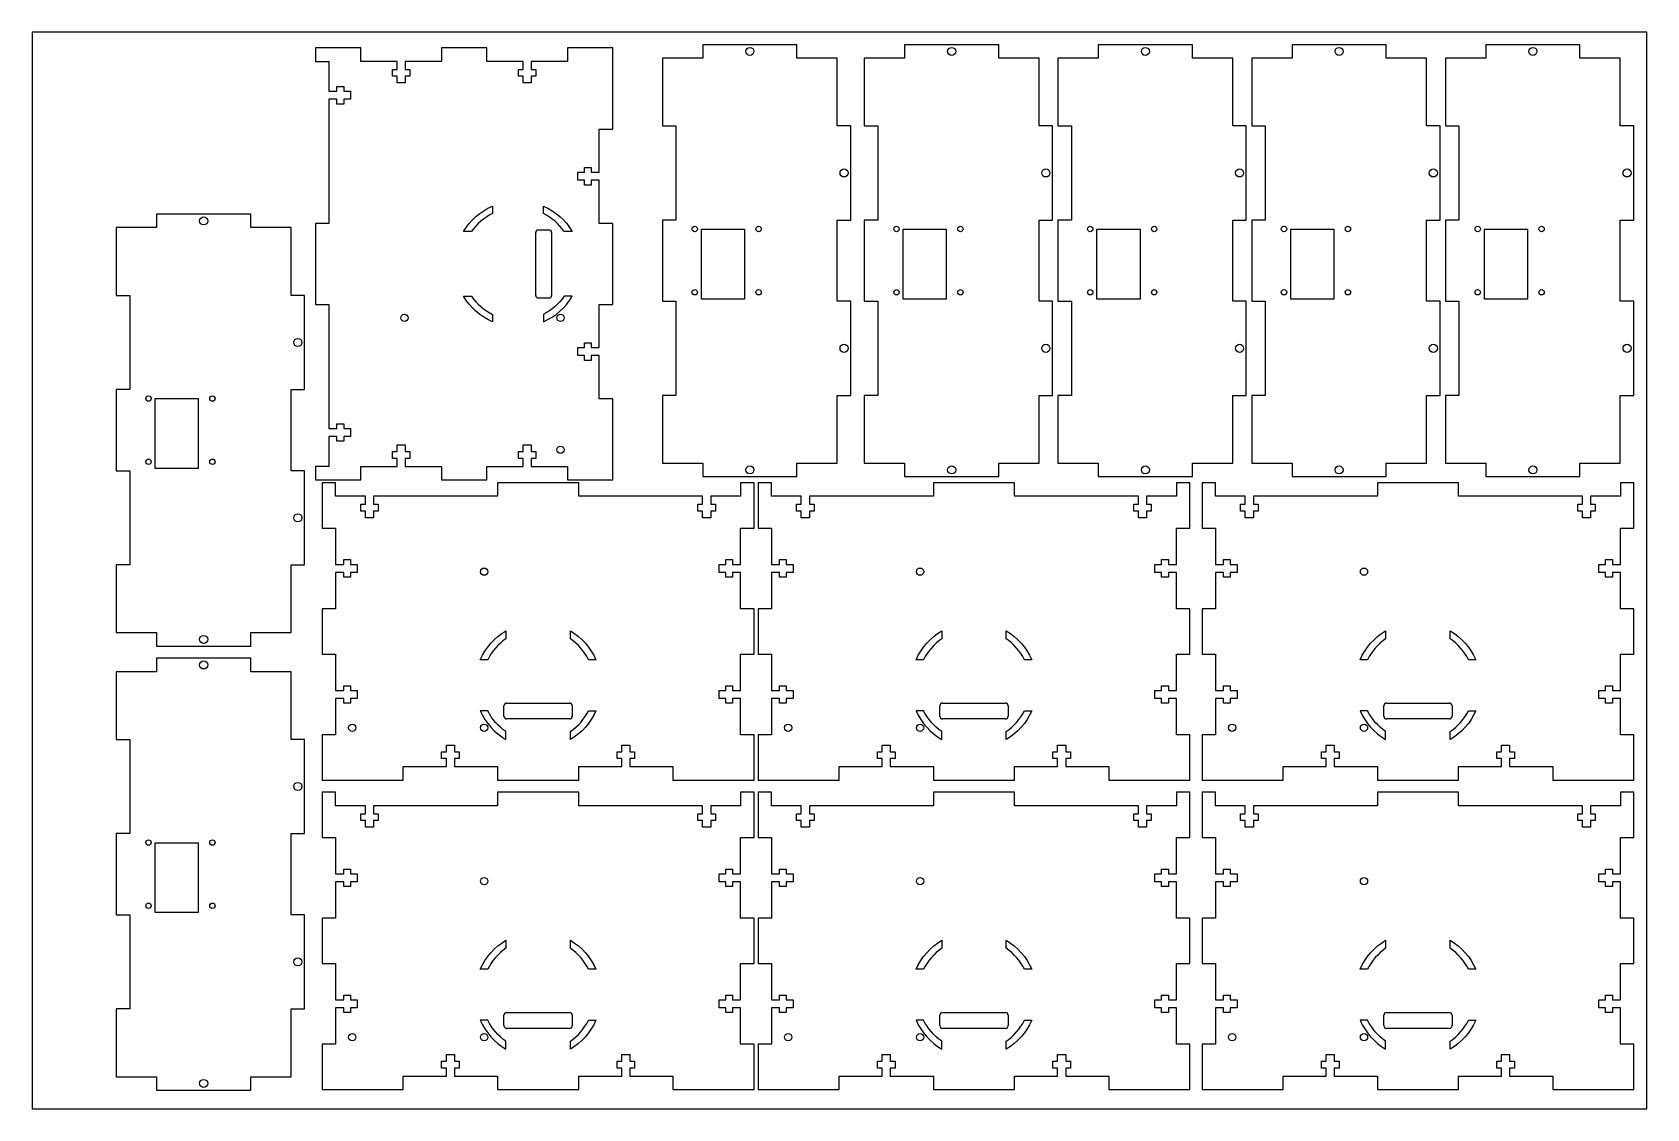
# Model space of a CAD drawing. Header units: millimetres. Extents: x -712 to -112, y 139 to 539.
import ezdxf

# ---------------------------------------------------------------- set-up
doc = ezdxf.new("R2010")
doc.units = ezdxf.units.MM
doc.layers.get('0').update_dxf_attribs({"linetype": 'CONTINUOUS'})

msp = doc.modelspace()

# ---------------------------------------------------------------- linework, layer by layer
for p, q in [((-525.32, 440.83), (-525.32, 464.21)), ((-524.32, 465.21), (-520.44, 465.21)), ((-519.44, 464.21), (-519.44, 440.83)), ((-520.44, 439.83), (-524.32, 439.83)), ((-537.14, 284.46), (-537.14, 288.34)), ((-536.14, 289.34), (-512.76, 289.34)), ((-511.76, 288.34), (-511.76, 284.46)), ((-375.14, 284.46), (-375.14, 288.34)), ((-374.14, 289.34), (-350.76, 289.34)), ((-349.76, 288.34), (-349.76, 284.46)), ((-210.14, 284.46), (-210.14, 288.34)), ((-209.14, 289.34), (-185.76, 289.34)), ((-184.76, 288.34), (-184.76, 284.46)), ((-512.76, 283.46), (-536.14, 283.46)), ((-350.76, 283.46), (-374.14, 283.46)), ((-185.76, 283.46), (-209.14, 283.46)), ((-536.14, 174.34), (-512.76, 174.34)), ((-374.14, 174.34), (-350.76, 174.34)), ((-209.14, 174.34), (-185.76, 174.34)), ((-537.14, 169.46), (-537.14, 173.34)), ((-512.76, 168.46), (-536.14, 168.46)), ((-511.76, 173.34), (-511.76, 169.46)), ((-375.14, 169.46), (-375.14, 173.34)), ((-350.76, 168.46), (-374.14, 168.46)), ((-349.76, 173.34), (-349.76, 169.46)), ((-210.14, 169.46), (-210.14, 173.34)), ((-185.76, 168.46), (-209.14, 168.46)), ((-184.76, 173.34), (-184.76, 169.46))]:
    msp.add_line(p, q)
for points in [[(-112.43, 538.6), (-712.43, 538.6), (-712.43, 138.6), (-112.43, 138.6)], [(-428.24, 529), (-428.24, 534), (-463.24, 534), (-463.24, 529), (-478.24, 529), (-478.24, 503.83), (-473.24, 503.83), (-473.24, 468.83), (-478.24, 468.83), (-478.24, 438.67), (-473.24, 438.67), (-473.24, 403.67), (-478.24, 403.67), (-478.24, 378.5), (-463.24, 378.5), (-463.24, 373.5), (-428.24, 373.5), (-428.24, 378.5), (-413.24, 378.5), (-413.24, 403.67), (-408.24, 403.67), (-408.24, 438.67), (-413.24, 438.67), (-413.24, 468.83), (-408.24, 468.83), (-408.24, 503.83), (-413.24, 503.83), (-413.24, 529)], [(-353.24, 529), (-353.24, 534), (-388.24, 534), (-388.24, 529), (-403.24, 529), (-403.24, 503.83), (-398.24, 503.83), (-398.24, 468.83), (-403.24, 468.83), (-403.24, 438.67), (-398.24, 438.67), (-398.24, 403.67), (-403.24, 403.67), (-403.24, 378.5), (-388.24, 378.5), (-388.24, 373.5), (-353.24, 373.5), (-353.24, 378.5), (-338.24, 378.5), (-338.24, 403.67), (-333.24, 403.67), (-333.24, 438.67), (-338.24, 438.67), (-338.24, 468.83), (-333.24, 468.83), (-333.24, 503.83), (-338.24, 503.83), (-338.24, 529)], [(-281.24, 529), (-281.24, 534), (-316.24, 534), (-316.24, 529), (-331.24, 529), (-331.24, 503.83), (-326.24, 503.83), (-326.24, 468.83), (-331.24, 468.83), (-331.24, 438.67), (-326.24, 438.67), (-326.24, 403.67), (-331.24, 403.67), (-331.24, 378.5), (-316.24, 378.5), (-316.24, 373.5), (-281.24, 373.5), (-281.24, 378.5), (-266.24, 378.5), (-266.24, 403.67), (-261.24, 403.67), (-261.24, 438.67), (-266.24, 438.67), (-266.24, 468.83), (-261.24, 468.83), (-261.24, 503.83), (-266.24, 503.83), (-266.24, 529)], [(-209.24, 529), (-209.24, 534), (-244.24, 534), (-244.24, 529), (-259.24, 529), (-259.24, 503.83), (-254.24, 503.83), (-254.24, 468.83), (-259.24, 468.83), (-259.24, 438.67), (-254.24, 438.67), (-254.24, 403.67), (-259.24, 403.67), (-259.24, 378.5), (-244.24, 378.5), (-244.24, 373.5), (-209.24, 373.5), (-209.24, 378.5), (-194.24, 378.5), (-194.24, 403.67), (-189.24, 403.67), (-189.24, 438.67), (-194.24, 438.67), (-194.24, 468.83), (-189.24, 468.83), (-189.24, 503.83), (-194.24, 503.83), (-194.24, 529)], [(-137.24, 529), (-137.24, 534), (-172.24, 534), (-172.24, 529), (-187.24, 529), (-187.24, 503.83), (-182.24, 503.83), (-182.24, 468.83), (-187.24, 468.83), (-187.24, 438.67), (-182.24, 438.67), (-182.24, 403.67), (-187.24, 403.67), (-187.24, 378.5), (-172.24, 378.5), (-172.24, 373.5), (-137.24, 373.5), (-137.24, 378.5), (-122.24, 378.5), (-122.24, 403.67), (-117.24, 403.67), (-117.24, 438.67), (-122.24, 438.67), (-122.24, 468.83), (-117.24, 468.83), (-117.24, 503.83), (-122.24, 503.83), (-122.24, 529)], [(-602.19, 377.27), (-607.19, 377.27), (-607.19, 372.27), (-590.36, 372.27), (-590.36, 377.27), (-576.86, 377.27), (-576.86, 380.27), (-578.61, 380.27), (-578.61, 382.77), (-576.86, 382.77), (-576.86, 385.27), (-573.86, 385.27), (-573.86, 382.77), (-572.11, 382.77), (-572.11, 380.27), (-573.86, 380.27), (-573.86, 377.27), (-560.36, 377.27), (-560.36, 372.27), (-543.52, 372.27), (-543.52, 377.27), (-530.02, 377.27), (-530.02, 380.27), (-531.77, 380.27), (-531.77, 382.77), (-530.02, 382.77), (-530.02, 385.27), (-527.02, 385.27), (-527.02, 382.77), (-525.27, 382.77), (-525.27, 380.27), (-527.02, 380.27), (-527.02, 377.27), (-513.52, 377.27), (-513.52, 372.27), (-496.69, 372.27), (-496.69, 402.44), (-501.69, 402.44), (-501.69, 418.44), (-504.69, 418.44), (-504.69, 416.69), (-507.19, 416.69), (-507.19, 418.44), (-509.69, 418.44), (-509.69, 421.44), (-507.19, 421.44), (-507.19, 423.19), (-504.69, 423.19), (-504.69, 421.44), (-501.69, 421.44), (-501.69, 437.44), (-496.69, 437.44), (-496.69, 467.6), (-501.69, 467.6), (-501.69, 483.6), (-504.69, 483.6), (-504.69, 481.85), (-507.19, 481.85), (-507.19, 483.6), (-509.69, 483.6), (-509.69, 486.6), (-507.19, 486.6), (-507.19, 488.35), (-504.69, 488.35), (-504.69, 486.6), (-501.69, 486.6), (-501.69, 502.6), (-496.69, 502.6), (-496.69, 532.77), (-513.52, 532.77), (-513.52, 527.77), (-527.02, 527.77), (-527.02, 524.77), (-525.27, 524.77), (-525.27, 522.27), (-527.02, 522.27), (-527.02, 519.77), (-530.02, 519.77), (-530.02, 522.27), (-531.77, 522.27), (-531.77, 524.77), (-530.02, 524.77), (-530.02, 527.77), (-543.52, 527.77), (-543.52, 532.77), (-560.36, 532.77), (-560.36, 527.77), (-573.86, 527.77), (-573.86, 524.77), (-572.11, 524.77), (-572.11, 522.27), (-573.86, 522.27), (-573.86, 519.77), (-576.86, 519.77), (-576.86, 522.27), (-578.61, 522.27), (-578.61, 524.77), (-576.86, 524.77), (-576.86, 527.77), (-590.36, 527.77), (-590.36, 532.77), (-607.19, 532.77), (-607.19, 527.77), (-602.19, 527.77), (-602.19, 516.69), (-599.19, 516.69), (-599.19, 518.44), (-596.69, 518.44), (-596.69, 516.69), (-594.19, 516.69), (-594.19, 513.69), (-596.69, 513.69), (-596.69, 511.94), (-599.19, 511.94), (-599.19, 513.69), (-602.19, 513.69), (-602.19, 467.6), (-607.19, 467.6), (-607.19, 437.44), (-602.19, 437.44), (-602.19, 391.35), (-599.19, 391.35), (-599.19, 393.1), (-596.69, 393.1), (-596.69, 391.35), (-594.19, 391.35), (-594.19, 388.35), (-596.69, 388.35), (-596.69, 386.6), (-599.19, 386.6), (-599.19, 388.35), (-602.19, 388.35)], [(-631.24, 466), (-631.24, 471), (-666.24, 471), (-666.24, 466), (-681.24, 466), (-681.24, 440.83), (-676.24, 440.83), (-676.24, 405.83), (-681.24, 405.83), (-681.24, 375.67), (-676.24, 375.67), (-676.24, 340.67), (-681.24, 340.67), (-681.24, 315.5), (-666.24, 315.5), (-666.24, 310.5), (-631.24, 310.5), (-631.24, 315.5), (-616.24, 315.5), (-616.24, 340.67), (-611.24, 340.67), (-611.24, 375.67), (-616.24, 375.67), (-616.24, 405.83), (-611.24, 405.83), (-611.24, 440.83), (-616.24, 440.83), (-616.24, 466)], [(-447.74, 439.46), (-463.74, 439.46), (-463.74, 465.46), (-447.74, 465.46)], [(-372.74, 439.46), (-388.74, 439.46), (-388.74, 465.46), (-372.74, 465.46)], [(-300.74, 439.46), (-316.74, 439.46), (-316.74, 465.46), (-300.74, 465.46)], [(-228.74, 439.46), (-244.74, 439.46), (-244.74, 465.46), (-228.74, 465.46)], [(-156.74, 439.46), (-172.74, 439.46), (-172.74, 465.46), (-156.74, 465.46)], [(-650.74, 376.46), (-666.74, 376.46), (-666.74, 402.46), (-650.74, 402.46)], [(-599.7, 366.21), (-599.7, 371.21), (-604.7, 371.21), (-604.7, 354.38), (-599.7, 354.38), (-599.7, 340.88), (-596.7, 340.88), (-596.7, 342.63), (-594.2, 342.63), (-594.2, 340.88), (-591.7, 340.88), (-591.7, 337.88), (-594.2, 337.88), (-594.2, 336.13), (-596.7, 336.13), (-596.7, 337.88), (-599.7, 337.88), (-599.7, 324.38), (-604.7, 324.38), (-604.7, 307.55), (-599.7, 307.55), (-599.7, 294.05), (-596.7, 294.05), (-596.7, 295.8), (-594.2, 295.8), (-594.2, 294.05), (-591.7, 294.05), (-591.7, 291.05), (-594.2, 291.05), (-594.2, 289.3), (-596.7, 289.3), (-596.7, 291.05), (-599.7, 291.05), (-599.7, 277.55), (-604.7, 277.55), (-604.7, 260.71), (-574.54, 260.71), (-574.54, 265.71), (-558.54, 265.71), (-558.54, 268.71), (-560.29, 268.71), (-560.29, 271.21), (-558.54, 271.21), (-558.54, 273.71), (-555.54, 273.71), (-555.54, 271.21), (-553.79, 271.21), (-553.79, 268.71), (-555.54, 268.71), (-555.54, 265.71), (-539.54, 265.71), (-539.54, 260.71), (-509.37, 260.71), (-509.37, 265.71), (-493.37, 265.71), (-493.37, 268.71), (-495.12, 268.71), (-495.12, 271.21), (-493.37, 271.21), (-493.37, 273.71), (-490.37, 273.71), (-490.37, 271.21), (-488.62, 271.21), (-488.62, 268.71), (-490.37, 268.71), (-490.37, 265.71), (-474.37, 265.71), (-474.37, 260.71), (-444.2, 260.71), (-444.2, 277.55), (-449.2, 277.55), (-449.2, 291.05), (-452.2, 291.05), (-452.2, 289.3), (-454.7, 289.3), (-454.7, 291.05), (-457.2, 291.05), (-457.2, 294.05), (-454.7, 294.05), (-454.7, 295.8), (-452.2, 295.8), (-452.2, 294.05), (-449.2, 294.05), (-449.2, 307.55), (-444.2, 307.55), (-444.2, 324.38), (-449.2, 324.38), (-449.2, 337.88), (-452.2, 337.88), (-452.2, 336.13), (-454.7, 336.13), (-454.7, 337.88), (-457.2, 337.88), (-457.2, 340.88), (-454.7, 340.88), (-454.7, 342.63), (-452.2, 342.63), (-452.2, 340.88), (-449.2, 340.88), (-449.2, 354.38), (-444.2, 354.38), (-444.2, 371.21), (-449.2, 371.21), (-449.2, 366.21), (-460.29, 366.21), (-460.29, 363.21), (-458.54, 363.21), (-458.54, 360.71), (-460.29, 360.71), (-460.29, 358.21), (-463.29, 358.21), (-463.29, 360.71), (-465.04, 360.71), (-465.04, 363.21), (-463.29, 363.21), (-463.29, 366.21), (-509.37, 366.21), (-509.37, 371.21), (-539.54, 371.21), (-539.54, 366.21), (-585.62, 366.21), (-585.62, 363.21), (-583.87, 363.21), (-583.87, 360.71), (-585.62, 360.71), (-585.62, 358.21), (-588.62, 358.21), (-588.62, 360.71), (-590.37, 360.71), (-590.37, 363.21), (-588.62, 363.21), (-588.62, 366.21)], [(-437.7, 366.21), (-437.7, 371.21), (-442.7, 371.21), (-442.7, 354.38), (-437.7, 354.38), (-437.7, 340.88), (-434.7, 340.88), (-434.7, 342.63), (-432.2, 342.63), (-432.2, 340.88), (-429.7, 340.88), (-429.7, 337.88), (-432.2, 337.88), (-432.2, 336.13), (-434.7, 336.13), (-434.7, 337.88), (-437.7, 337.88), (-437.7, 324.38), (-442.7, 324.38), (-442.7, 307.55), (-437.7, 307.55), (-437.7, 294.05), (-434.7, 294.05), (-434.7, 295.8), (-432.2, 295.8), (-432.2, 294.05), (-429.7, 294.05), (-429.7, 291.05), (-432.2, 291.05), (-432.2, 289.3), (-434.7, 289.3), (-434.7, 291.05), (-437.7, 291.05), (-437.7, 277.55), (-442.7, 277.55), (-442.7, 260.71), (-412.54, 260.71), (-412.54, 265.71), (-396.54, 265.71), (-396.54, 268.71), (-398.29, 268.71), (-398.29, 271.21), (-396.54, 271.21), (-396.54, 273.71), (-393.54, 273.71), (-393.54, 271.21), (-391.79, 271.21), (-391.79, 268.71), (-393.54, 268.71), (-393.54, 265.71), (-377.54, 265.71), (-377.54, 260.71), (-347.37, 260.71), (-347.37, 265.71), (-331.37, 265.71), (-331.37, 268.71), (-333.12, 268.71), (-333.12, 271.21), (-331.37, 271.21), (-331.37, 273.71), (-328.37, 273.71), (-328.37, 271.21), (-326.62, 271.21), (-326.62, 268.71), (-328.37, 268.71), (-328.37, 265.71), (-312.37, 265.71), (-312.37, 260.71), (-282.2, 260.71), (-282.2, 277.55), (-287.2, 277.55), (-287.2, 291.05), (-290.2, 291.05), (-290.2, 289.3), (-292.7, 289.3), (-292.7, 291.05), (-295.2, 291.05), (-295.2, 294.05), (-292.7, 294.05), (-292.7, 295.8), (-290.2, 295.8), (-290.2, 294.05), (-287.2, 294.05), (-287.2, 307.55), (-282.2, 307.55), (-282.2, 324.38), (-287.2, 324.38), (-287.2, 337.88), (-290.2, 337.88), (-290.2, 336.13), (-292.7, 336.13), (-292.7, 337.88), (-295.2, 337.88), (-295.2, 340.88), (-292.7, 340.88), (-292.7, 342.63), (-290.2, 342.63), (-290.2, 340.88), (-287.2, 340.88), (-287.2, 354.38), (-282.2, 354.38), (-282.2, 371.21), (-287.2, 371.21), (-287.2, 366.21), (-298.29, 366.21), (-298.29, 363.21), (-296.54, 363.21), (-296.54, 360.71), (-298.29, 360.71), (-298.29, 358.21), (-301.29, 358.21), (-301.29, 360.71), (-303.04, 360.71), (-303.04, 363.21), (-301.29, 363.21), (-301.29, 366.21), (-347.37, 366.21), (-347.37, 371.21), (-377.54, 371.21), (-377.54, 366.21), (-423.62, 366.21), (-423.62, 363.21), (-421.87, 363.21), (-421.87, 360.71), (-423.62, 360.71), (-423.62, 358.21), (-426.62, 358.21), (-426.62, 360.71), (-428.37, 360.71), (-428.37, 363.21), (-426.62, 363.21), (-426.62, 366.21)], [(-272.7, 366.21), (-272.7, 371.21), (-277.7, 371.21), (-277.7, 354.38), (-272.7, 354.38), (-272.7, 340.88), (-269.7, 340.88), (-269.7, 342.63), (-267.2, 342.63), (-267.2, 340.88), (-264.7, 340.88), (-264.7, 337.88), (-267.2, 337.88), (-267.2, 336.13), (-269.7, 336.13), (-269.7, 337.88), (-272.7, 337.88), (-272.7, 324.38), (-277.7, 324.38), (-277.7, 307.55), (-272.7, 307.55), (-272.7, 294.05), (-269.7, 294.05), (-269.7, 295.8), (-267.2, 295.8), (-267.2, 294.05), (-264.7, 294.05), (-264.7, 291.05), (-267.2, 291.05), (-267.2, 289.3), (-269.7, 289.3), (-269.7, 291.05), (-272.7, 291.05), (-272.7, 277.55), (-277.7, 277.55), (-277.7, 260.71), (-247.54, 260.71), (-247.54, 265.71), (-231.54, 265.71), (-231.54, 268.71), (-233.29, 268.71), (-233.29, 271.21), (-231.54, 271.21), (-231.54, 273.71), (-228.54, 273.71), (-228.54, 271.21), (-226.79, 271.21), (-226.79, 268.71), (-228.54, 268.71), (-228.54, 265.71), (-212.54, 265.71), (-212.54, 260.71), (-182.37, 260.71), (-182.37, 265.71), (-166.37, 265.71), (-166.37, 268.71), (-168.12, 268.71), (-168.12, 271.21), (-166.37, 271.21), (-166.37, 273.71), (-163.37, 273.71), (-163.37, 271.21), (-161.62, 271.21), (-161.62, 268.71), (-163.37, 268.71), (-163.37, 265.71), (-147.37, 265.71), (-147.37, 260.71), (-117.2, 260.71), (-117.2, 277.55), (-122.2, 277.55), (-122.2, 291.05), (-125.2, 291.05), (-125.2, 289.3), (-127.7, 289.3), (-127.7, 291.05), (-130.2, 291.05), (-130.2, 294.05), (-127.7, 294.05), (-127.7, 295.8), (-125.2, 295.8), (-125.2, 294.05), (-122.2, 294.05), (-122.2, 307.55), (-117.2, 307.55), (-117.2, 324.38), (-122.2, 324.38), (-122.2, 337.88), (-125.2, 337.88), (-125.2, 336.13), (-127.7, 336.13), (-127.7, 337.88), (-130.2, 337.88), (-130.2, 340.88), (-127.7, 340.88), (-127.7, 342.63), (-125.2, 342.63), (-125.2, 340.88), (-122.2, 340.88), (-122.2, 354.38), (-117.2, 354.38), (-117.2, 371.21), (-122.2, 371.21), (-122.2, 366.21), (-133.29, 366.21), (-133.29, 363.21), (-131.54, 363.21), (-131.54, 360.71), (-133.29, 360.71), (-133.29, 358.21), (-136.29, 358.21), (-136.29, 360.71), (-138.04, 360.71), (-138.04, 363.21), (-136.29, 363.21), (-136.29, 366.21), (-182.37, 366.21), (-182.37, 371.21), (-212.54, 371.21), (-212.54, 366.21), (-258.62, 366.21), (-258.62, 363.21), (-256.87, 363.21), (-256.87, 360.71), (-258.62, 360.71), (-258.62, 358.21), (-261.62, 358.21), (-261.62, 360.71), (-263.37, 360.71), (-263.37, 363.21), (-261.62, 363.21), (-261.62, 366.21)], [(-631.24, 301), (-631.24, 306), (-666.24, 306), (-666.24, 301), (-681.24, 301), (-681.24, 275.83), (-676.24, 275.83), (-676.24, 240.83), (-681.24, 240.83), (-681.24, 210.67), (-676.24, 210.67), (-676.24, 175.67), (-681.24, 175.67), (-681.24, 150.5), (-666.24, 150.5), (-666.24, 145.5), (-631.24, 145.5), (-631.24, 150.5), (-616.24, 150.5), (-616.24, 175.67), (-611.24, 175.67), (-611.24, 210.67), (-616.24, 210.67), (-616.24, 240.83), (-611.24, 240.83), (-611.24, 275.83), (-616.24, 275.83), (-616.24, 301)], [(-599.7, 251.21), (-599.7, 256.21), (-604.7, 256.21), (-604.7, 239.38), (-599.7, 239.38), (-599.7, 225.88), (-596.7, 225.88), (-596.7, 227.63), (-594.2, 227.63), (-594.2, 225.88), (-591.7, 225.88), (-591.7, 222.88), (-594.2, 222.88), (-594.2, 221.13), (-596.7, 221.13), (-596.7, 222.88), (-599.7, 222.88), (-599.7, 209.38), (-604.7, 209.38), (-604.7, 192.55), (-599.7, 192.55), (-599.7, 179.05), (-596.7, 179.05), (-596.7, 180.8), (-594.2, 180.8), (-594.2, 179.05), (-591.7, 179.05), (-591.7, 176.05), (-594.2, 176.05), (-594.2, 174.3), (-596.7, 174.3), (-596.7, 176.05), (-599.7, 176.05), (-599.7, 162.55), (-604.7, 162.55), (-604.7, 145.71), (-574.54, 145.71), (-574.54, 150.71), (-558.54, 150.71), (-558.54, 153.71), (-560.29, 153.71), (-560.29, 156.21), (-558.54, 156.21), (-558.54, 158.71), (-555.54, 158.71), (-555.54, 156.21), (-553.79, 156.21), (-553.79, 153.71), (-555.54, 153.71), (-555.54, 150.71), (-539.54, 150.71), (-539.54, 145.71), (-509.37, 145.71), (-509.37, 150.71), (-493.37, 150.71), (-493.37, 153.71), (-495.12, 153.71), (-495.12, 156.21), (-493.37, 156.21), (-493.37, 158.71), (-490.37, 158.71), (-490.37, 156.21), (-488.62, 156.21), (-488.62, 153.71), (-490.37, 153.71), (-490.37, 150.71), (-474.37, 150.71), (-474.37, 145.71), (-444.2, 145.71), (-444.2, 162.55), (-449.2, 162.55), (-449.2, 176.05), (-452.2, 176.05), (-452.2, 174.3), (-454.7, 174.3), (-454.7, 176.05), (-457.2, 176.05), (-457.2, 179.05), (-454.7, 179.05), (-454.7, 180.8), (-452.2, 180.8), (-452.2, 179.05), (-449.2, 179.05), (-449.2, 192.55), (-444.2, 192.55), (-444.2, 209.38), (-449.2, 209.38), (-449.2, 222.88), (-452.2, 222.88), (-452.2, 221.13), (-454.7, 221.13), (-454.7, 222.88), (-457.2, 222.88), (-457.2, 225.88), (-454.7, 225.88), (-454.7, 227.63), (-452.2, 227.63), (-452.2, 225.88), (-449.2, 225.88), (-449.2, 239.38), (-444.2, 239.38), (-444.2, 256.21), (-449.2, 256.21), (-449.2, 251.21), (-460.29, 251.21), (-460.29, 248.21), (-458.54, 248.21), (-458.54, 245.71), (-460.29, 245.71), (-460.29, 243.21), (-463.29, 243.21), (-463.29, 245.71), (-465.04, 245.71), (-465.04, 248.21), (-463.29, 248.21), (-463.29, 251.21), (-509.37, 251.21), (-509.37, 256.21), (-539.54, 256.21), (-539.54, 251.21), (-585.62, 251.21), (-585.62, 248.21), (-583.87, 248.21), (-583.87, 245.71), (-585.62, 245.71), (-585.62, 243.21), (-588.62, 243.21), (-588.62, 245.71), (-590.37, 245.71), (-590.37, 248.21), (-588.62, 248.21), (-588.62, 251.21)], [(-437.7, 251.21), (-437.7, 256.21), (-442.7, 256.21), (-442.7, 239.38), (-437.7, 239.38), (-437.7, 225.88), (-434.7, 225.88), (-434.7, 227.63), (-432.2, 227.63), (-432.2, 225.88), (-429.7, 225.88), (-429.7, 222.88), (-432.2, 222.88), (-432.2, 221.13), (-434.7, 221.13), (-434.7, 222.88), (-437.7, 222.88), (-437.7, 209.38), (-442.7, 209.38), (-442.7, 192.55), (-437.7, 192.55), (-437.7, 179.05), (-434.7, 179.05), (-434.7, 180.8), (-432.2, 180.8), (-432.2, 179.05), (-429.7, 179.05), (-429.7, 176.05), (-432.2, 176.05), (-432.2, 174.3), (-434.7, 174.3), (-434.7, 176.05), (-437.7, 176.05), (-437.7, 162.55), (-442.7, 162.55), (-442.7, 145.71), (-412.54, 145.71), (-412.54, 150.71), (-396.54, 150.71), (-396.54, 153.71), (-398.29, 153.71), (-398.29, 156.21), (-396.54, 156.21), (-396.54, 158.71), (-393.54, 158.71), (-393.54, 156.21), (-391.79, 156.21), (-391.79, 153.71), (-393.54, 153.71), (-393.54, 150.71), (-377.54, 150.71), (-377.54, 145.71), (-347.37, 145.71), (-347.37, 150.71), (-331.37, 150.71), (-331.37, 153.71), (-333.12, 153.71), (-333.12, 156.21), (-331.37, 156.21), (-331.37, 158.71), (-328.37, 158.71), (-328.37, 156.21), (-326.62, 156.21), (-326.62, 153.71), (-328.37, 153.71), (-328.37, 150.71), (-312.37, 150.71), (-312.37, 145.71), (-282.2, 145.71), (-282.2, 162.55), (-287.2, 162.55), (-287.2, 176.05), (-290.2, 176.05), (-290.2, 174.3), (-292.7, 174.3), (-292.7, 176.05), (-295.2, 176.05), (-295.2, 179.05), (-292.7, 179.05), (-292.7, 180.8), (-290.2, 180.8), (-290.2, 179.05), (-287.2, 179.05), (-287.2, 192.55), (-282.2, 192.55), (-282.2, 209.38), (-287.2, 209.38), (-287.2, 222.88), (-290.2, 222.88), (-290.2, 221.13), (-292.7, 221.13), (-292.7, 222.88), (-295.2, 222.88), (-295.2, 225.88), (-292.7, 225.88), (-292.7, 227.63), (-290.2, 227.63), (-290.2, 225.88), (-287.2, 225.88), (-287.2, 239.38), (-282.2, 239.38), (-282.2, 256.21), (-287.2, 256.21), (-287.2, 251.21), (-298.29, 251.21), (-298.29, 248.21), (-296.54, 248.21), (-296.54, 245.71), (-298.29, 245.71), (-298.29, 243.21), (-301.29, 243.21), (-301.29, 245.71), (-303.04, 245.71), (-303.04, 248.21), (-301.29, 248.21), (-301.29, 251.21), (-347.37, 251.21), (-347.37, 256.21), (-377.54, 256.21), (-377.54, 251.21), (-423.62, 251.21), (-423.62, 248.21), (-421.87, 248.21), (-421.87, 245.71), (-423.62, 245.71), (-423.62, 243.21), (-426.62, 243.21), (-426.62, 245.71), (-428.37, 245.71), (-428.37, 248.21), (-426.62, 248.21), (-426.62, 251.21)], [(-272.7, 251.21), (-272.7, 256.21), (-277.7, 256.21), (-277.7, 239.38), (-272.7, 239.38), (-272.7, 225.88), (-269.7, 225.88), (-269.7, 227.63), (-267.2, 227.63), (-267.2, 225.88), (-264.7, 225.88), (-264.7, 222.88), (-267.2, 222.88), (-267.2, 221.13), (-269.7, 221.13), (-269.7, 222.88), (-272.7, 222.88), (-272.7, 209.38), (-277.7, 209.38), (-277.7, 192.55), (-272.7, 192.55), (-272.7, 179.05), (-269.7, 179.05), (-269.7, 180.8), (-267.2, 180.8), (-267.2, 179.05), (-264.7, 179.05), (-264.7, 176.05), (-267.2, 176.05), (-267.2, 174.3), (-269.7, 174.3), (-269.7, 176.05), (-272.7, 176.05), (-272.7, 162.55), (-277.7, 162.55), (-277.7, 145.71), (-247.54, 145.71), (-247.54, 150.71), (-231.54, 150.71), (-231.54, 153.71), (-233.29, 153.71), (-233.29, 156.21), (-231.54, 156.21), (-231.54, 158.71), (-228.54, 158.71), (-228.54, 156.21), (-226.79, 156.21), (-226.79, 153.71), (-228.54, 153.71), (-228.54, 150.71), (-212.54, 150.71), (-212.54, 145.71), (-182.37, 145.71), (-182.37, 150.71), (-166.37, 150.71), (-166.37, 153.71), (-168.12, 153.71), (-168.12, 156.21), (-166.37, 156.21), (-166.37, 158.71), (-163.37, 158.71), (-163.37, 156.21), (-161.62, 156.21), (-161.62, 153.71), (-163.37, 153.71), (-163.37, 150.71), (-147.37, 150.71), (-147.37, 145.71), (-117.2, 145.71), (-117.2, 162.55), (-122.2, 162.55), (-122.2, 176.05), (-125.2, 176.05), (-125.2, 174.3), (-127.7, 174.3), (-127.7, 176.05), (-130.2, 176.05), (-130.2, 179.05), (-127.7, 179.05), (-127.7, 180.8), (-125.2, 180.8), (-125.2, 179.05), (-122.2, 179.05), (-122.2, 192.55), (-117.2, 192.55), (-117.2, 209.38), (-122.2, 209.38), (-122.2, 222.88), (-125.2, 222.88), (-125.2, 221.13), (-127.7, 221.13), (-127.7, 222.88), (-130.2, 222.88), (-130.2, 225.88), (-127.7, 225.88), (-127.7, 227.63), (-125.2, 227.63), (-125.2, 225.88), (-122.2, 225.88), (-122.2, 239.38), (-117.2, 239.38), (-117.2, 256.21), (-122.2, 256.21), (-122.2, 251.21), (-133.29, 251.21), (-133.29, 248.21), (-131.54, 248.21), (-131.54, 245.71), (-133.29, 245.71), (-133.29, 243.21), (-136.29, 243.21), (-136.29, 245.71), (-138.04, 245.71), (-138.04, 248.21), (-136.29, 248.21), (-136.29, 251.21), (-182.37, 251.21), (-182.37, 256.21), (-212.54, 256.21), (-212.54, 251.21), (-258.62, 251.21), (-258.62, 248.21), (-256.87, 248.21), (-256.87, 245.71), (-258.62, 245.71), (-258.62, 243.21), (-261.62, 243.21), (-261.62, 245.71), (-263.37, 245.71), (-263.37, 248.21), (-261.62, 248.21), (-261.62, 251.21)], [(-650.74, 211.46), (-666.74, 211.46), (-666.74, 237.46), (-650.74, 237.46)]]:
    msp.add_lwpolyline(points, close=True)
for points in [[(-549.17, 464.52), (-552.15, 464.52, -0.155922), (-541.44, 474.01), (-541.44, 471.25, 0.123908)], [(-522.44, 471.25), (-522.44, 474.01, -0.155922), (-511.73, 464.52), (-514.71, 464.52, 0.123908)], [(-541.44, 433.79), (-541.44, 431.03, -0.155922), (-552.15, 440.52), (-549.17, 440.52, 0.123908)], [(-522.44, 431.03, 0.155922), (-511.73, 440.52), (-514.71, 440.52, -0.123908), (-522.44, 433.79)], [(-543.18, 305.46), (-545.95, 305.46, -0.155922), (-536.45, 316.17), (-536.45, 313.2, 0.123908)], [(-512.45, 313.2), (-512.45, 316.17, -0.155922), (-502.96, 305.46), (-505.72, 305.46, 0.123908)], [(-381.18, 305.46), (-383.95, 305.46, -0.155922), (-374.45, 316.17), (-374.45, 313.2, 0.123908)], [(-350.45, 313.2), (-350.45, 316.17, -0.155922), (-340.96, 305.46), (-343.72, 305.46, 0.123908)], [(-216.18, 305.46), (-218.95, 305.46, -0.155922), (-209.45, 316.17), (-209.45, 313.2, 0.123908)], [(-185.45, 313.2), (-185.45, 316.17, -0.155922), (-175.96, 305.46), (-178.72, 305.46, 0.123908)], [(-545.95, 286.46, 0.155922), (-536.45, 275.76), (-536.45, 278.73, -0.123908), (-543.18, 286.46)], [(-505.72, 286.46), (-502.96, 286.46, -0.155922), (-512.45, 275.76), (-512.45, 278.73, 0.123908)], [(-383.95, 286.46, 0.155922), (-374.45, 275.76), (-374.45, 278.73, -0.123908), (-381.18, 286.46)], [(-343.72, 286.46), (-340.96, 286.46, -0.155922), (-350.45, 275.76), (-350.45, 278.73, 0.123908)], [(-218.95, 286.46, 0.155922), (-209.45, 275.76), (-209.45, 278.73, -0.123908), (-216.18, 286.46)], [(-178.72, 286.46), (-175.96, 286.46, -0.155922), (-185.45, 275.76), (-185.45, 278.73, 0.123908)], [(-543.18, 190.46), (-545.95, 190.46, -0.155922), (-536.45, 201.17), (-536.45, 198.2, 0.123908)], [(-512.45, 198.2), (-512.45, 201.17, -0.155922), (-502.96, 190.46), (-505.72, 190.46, 0.123908)], [(-381.18, 190.46), (-383.95, 190.46, -0.155922), (-374.45, 201.17), (-374.45, 198.2, 0.123908)], [(-350.45, 198.2), (-350.45, 201.17, -0.155922), (-340.96, 190.46), (-343.72, 190.46, 0.123908)], [(-216.18, 190.46), (-218.95, 190.46, -0.155922), (-209.45, 201.17), (-209.45, 198.2, 0.123908)], [(-185.45, 198.2), (-185.45, 201.17, -0.155922), (-175.96, 190.46), (-178.72, 190.46, 0.123908)], [(-545.95, 171.46, 0.155922), (-536.45, 160.76), (-536.45, 163.73, -0.123908), (-543.18, 171.46)], [(-505.72, 171.46), (-502.96, 171.46, -0.155922), (-512.45, 160.76), (-512.45, 163.73, 0.123908)], [(-383.95, 171.46, 0.155922), (-374.45, 160.76), (-374.45, 163.73, -0.123908), (-381.18, 171.46)], [(-343.72, 171.46), (-340.96, 171.46, -0.155922), (-350.45, 160.76), (-350.45, 163.73, 0.123908)], [(-218.95, 171.46, 0.155922), (-209.45, 160.76), (-209.45, 163.73, -0.123908), (-216.18, 171.46)], [(-178.72, 171.46), (-175.96, 171.46, -0.155922), (-185.45, 160.76), (-185.45, 163.73, 0.123908)]]:
    msp.add_lwpolyline(points, format="xyb", close=True)
for centre, radius in [((-445.74, 531.5), 1.5), ((-370.74, 531.5), 1.5), ((-298.74, 531.5), 1.5), ((-226.74, 531.5), 1.5), ((-154.74, 531.5), 1.5), ((-410.74, 486.33), 1.5), ((-335.74, 486.33), 1.5), ((-263.74, 486.33), 1.5), ((-191.74, 486.33), 1.5), ((-119.74, 486.33), 1.5), ((-648.74, 468.5), 1.5), ((-466.24, 465.5), 1), ((-442.49, 465.5), 1), ((-391.24, 465.5), 1), ((-367.49, 465.5), 1), ((-319.24, 465.5), 1), ((-295.49, 465.5), 1), ((-247.24, 465.5), 1), ((-223.49, 465.5), 1), ((-175.24, 465.5), 1), ((-151.49, 465.5), 1), ((-466.24, 442), 1), ((-442.49, 442), 1), ((-391.24, 442), 1), ((-367.49, 442), 1), ((-319.24, 442), 1), ((-295.49, 442), 1), ((-247.24, 442), 1), ((-223.49, 442), 1), ((-175.24, 442), 1), ((-151.49, 442), 1), ((-574.14, 432.47), 1.35), ((-516.14, 432.47), 1.35), ((-613.74, 423.33), 1.5), ((-410.74, 421.17), 1.5), ((-335.74, 421.17), 1.5), ((-263.74, 421.17), 1.5), ((-191.74, 421.17), 1.5), ((-119.74, 421.17), 1.5), ((-669.24, 402.5), 1), ((-645.49, 402.5), 1), ((-516.14, 383.47), 1.35), ((-669.24, 379), 1), ((-645.49, 379), 1), ((-445.74, 376), 1.5), ((-370.74, 376), 1.5), ((-298.74, 376), 1.5), ((-226.74, 376), 1.5), ((-154.74, 376), 1.5), ((-613.74, 358.17), 1.5), ((-544.5, 338.17), 1.35), ((-382.5, 338.17), 1.35), ((-217.5, 338.17), 1.35), ((-648.74, 313), 1.5), ((-648.74, 303.5), 1.5), ((-593.5, 280.17), 1.35), ((-544.5, 280.17), 1.35), ((-431.5, 280.17), 1.35), ((-382.5, 280.17), 1.35), ((-266.5, 280.17), 1.35), ((-217.5, 280.17), 1.35), ((-613.74, 258.33), 1.5), ((-669.24, 237.5), 1), ((-645.49, 237.5), 1), ((-544.5, 223.17), 1.35), ((-382.5, 223.17), 1.35), ((-217.5, 223.17), 1.35), ((-669.24, 214), 1), ((-645.49, 214), 1), ((-613.74, 193.17), 1.5), ((-593.5, 165.17), 1.35), ((-544.5, 165.17), 1.35), ((-431.5, 165.17), 1.35), ((-382.5, 165.17), 1.35), ((-266.5, 165.17), 1.35), ((-217.5, 165.17), 1.35), ((-648.74, 148), 1.5)]:
    msp.add_circle(centre, radius)
for centre, major_axis, start_param, end_param in [((-524.32, 464.21), (0.707, -0.707), 2.356347, 3.926839), ((-520.44, 464.21), (0.707, 0.707), 5.497939, 7.068431), ((-524.32, 440.83), (0.707, 0.707), 2.356347, 3.926839), ((-520.44, 440.83), (0.707, -0.707), 5.497939, 7.068431), ((-536.14, 288.34), (0.707, -0.707), 2.356347, 3.926839), ((-512.76, 288.34), (-0.707, -0.707), 2.356347, 3.926839), ((-374.14, 288.34), (0.707, -0.707), 2.356347, 3.926839), ((-350.76, 288.34), (-0.707, -0.707), 2.356347, 3.926839), ((-209.14, 288.34), (0.707, -0.707), 2.356347, 3.926839), ((-185.76, 288.34), (-0.707, -0.707), 2.356347, 3.926839), ((-536.14, 284.46), (-0.707, -0.707), 5.497939, 7.068431), ((-512.76, 284.46), (0.707, -0.707), 5.497939, 7.068431), ((-374.14, 284.46), (-0.707, -0.707), 5.497939, 7.068431), ((-350.76, 284.46), (0.707, -0.707), 5.497939, 7.068431), ((-209.14, 284.46), (-0.707, -0.707), 5.497939, 7.068431), ((-185.76, 284.46), (0.707, -0.707), 5.497939, 7.068431), ((-536.14, 173.34), (0.707, -0.707), 2.356347, 3.926839), ((-512.76, 173.34), (-0.707, -0.707), 2.356347, 3.926839), ((-374.14, 173.34), (0.707, -0.707), 2.356347, 3.926839), ((-350.76, 173.34), (-0.707, -0.707), 2.356347, 3.926839), ((-209.14, 173.34), (0.707, -0.707), 2.356347, 3.926839), ((-185.76, 173.34), (-0.707, -0.707), 2.356347, 3.926839), ((-536.14, 169.46), (-0.707, -0.707), 5.497939, 7.068431), ((-512.76, 169.46), (0.707, -0.707), 5.497939, 7.068431), ((-374.14, 169.46), (-0.707, -0.707), 5.497939, 7.068431), ((-350.76, 169.46), (0.707, -0.707), 5.497939, 7.068431), ((-209.14, 169.46), (-0.707, -0.707), 5.497939, 7.068431), ((-185.76, 169.46), (0.707, -0.707), 5.497939, 7.068431)]:
    msp.add_ellipse(centre, major_axis=major_axis, ratio=0.999695, start_param=start_param, end_param=end_param)

doc.saveas('drawing.dxf')
